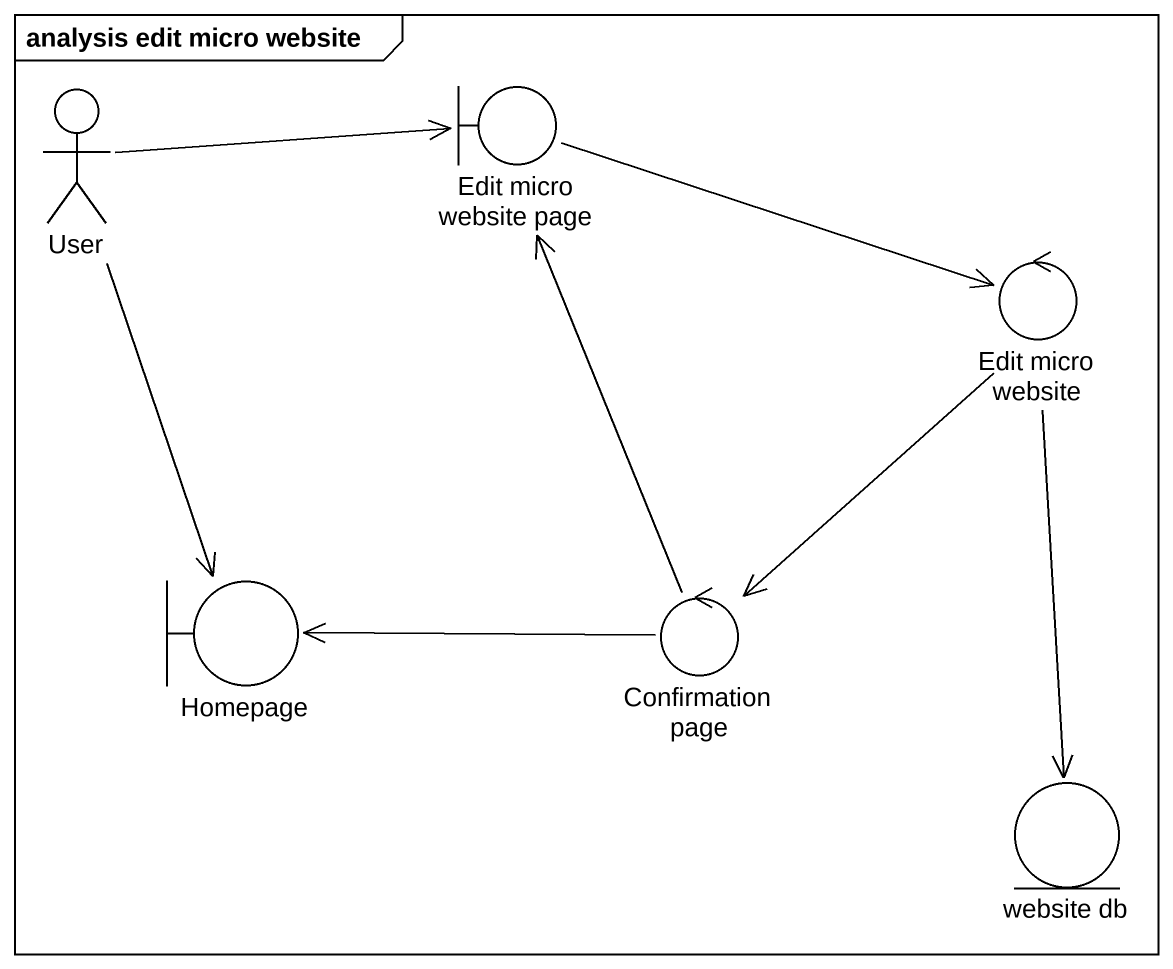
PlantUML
@startuml
mainframe analysis edit micro website
actor User
boundary "Edit micro website page" as Edit_micro_website_page
control "Edit micro website" as Edit_micro_website
boundary Homepage
control "Confirmation page" as Confirmation_page
entity "website db" as website_db
User -right-> Edit_micro_website_page
User --> Homepage
Edit_micro_website_page -right-> Edit_micro_website
Edit_micro_website --> Confirmation_page
Edit_micro_website --> website_db
Confirmation_page -up-> Edit_micro_website_page
Confirmation_page -left-> Homepage
@enduml
